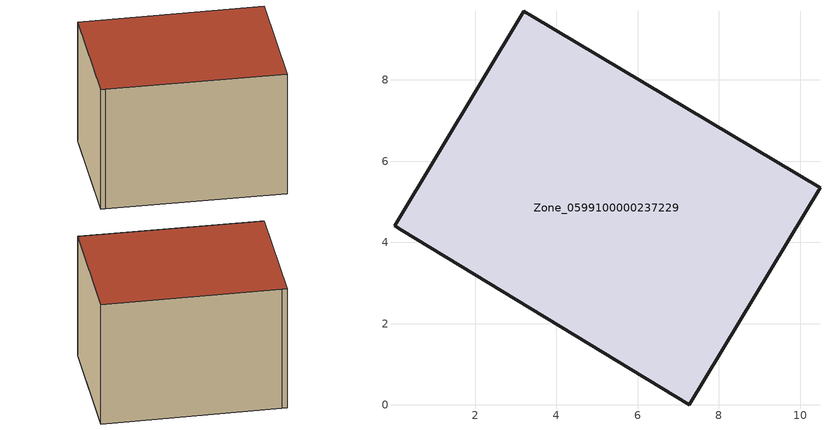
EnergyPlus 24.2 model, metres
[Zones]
Zone_0599100000237229
 floor ground (C_G): 0.01,4.4 3.2,9.69 3.41,9.56 10.49,5.34 7.27,0 0.2,4.3 z0
 wall outside (C_F): 3.2,9.69 0.01,4.4 0.2,4.3 7.27,0 10.49,5.34 3.41,9.56 3.2,9.69 z0:6.16
 roof outside (C_R): 3.41,9.56 3.2,9.69 0.01,4.4 0.2,4.3 7.27,0 10.49,5.34 z6.16
[BUILDING]
Pand.0599100000237229: North Axis=0; Terrain=City; Loads Convergence Tolerance Value=0.04; Temperature Convergence Tolerance Value=0.4; Solar Distribution=FullExterior; Maximum Number of Warmup Days=25; Minimum Number of Warmup Days=1
[Site:Location]
Rotterdam.The.Hague.AP_ZH_NLD Design_Conditions: Latitude=51.96; Longitude=4.45; Time Zone=1; Elevation=-4.5
[SITE:GROUNDTEMPERATURE:BUILDINGSURFACE]
18, 18, 18, 18, 18, 18, 18, 18, 18, 18, 18, 18
[MATERIAL] Thermal Absorptance=0.9; Solar Absorptance=0.7; Visible Absorptance=0.7
Name | Roughness | Thickness | Conductivity | Density | Specific Heat
G.TI.1946-1964 | MediumSmooth | 0.15 | 1 | 540 | 1210
F.TI.1946-1964 | Rough | 0.3 | 0.857143 | 1920 | 840
R.TI.1946-1964 | MediumRough | 0.2 | 0.277778 | 1500 | 1000
[CONSTRUCTION]
C_G: G.TI.1946-1964
C_F: F.TI.1946-1964
C_R: R.TI.1946-1964
[ZONE]
Zone_0599100000237229: Type=1; Multiplier=1; Ceiling Height=Autocalculate; Volume=Autocalculate; Floor Area=autocalculate; Part of Total Floor Area=Yes
[ZONEINFILTRATION:DESIGNFLOWRATE]
Infil_Zone_0599100000237229: Zone or ZoneList or Space or SpaceList=Zone_0599100000237229; Schedule=AlwaysOn; Design Flow Rate Calculation Method=Flow/Area; Flow Rate per Floor Area=0.003; Constant Term Coefficient=1; Temperature Term Coefficient=0; Velocity Term Coefficient=0; Velocity Squared Term Coefficient=0
[HVACTEMPLATE:ZONE:IDEALLOADSAIRSYSTEM]
Zone_0599100000237229: Maximum Heating Supply Air Temperature=50; Minimum Cooling Supply Air Temperature=13; Maximum Heating Supply Air Humidity Ratio=0.0156; Minimum Cooling Supply Air Humidity Ratio=0.0077; Heating Limit=NoLimit; Cooling Limit=NoLimit; Dehumidification Control Type=ConstantSensibleHeatRatio; Cooling Sensible Heat Ratio=0.7; Dehumidification Setpoint=60; Humidification Control Type=None; Humidification Setpoint=30; Outdoor Air Method=None; Outdoor Air Flow Rate per Person=0.00944; Outdoor Air Flow Rate per Zone Floor Area=0; Outdoor Air Flow Rate per Zone=0; Demand Controlled Ventilation Type=None; Outdoor Air Economizer Type=NoEconomizer; Heat Recovery Type=None; Sensible Heat Recovery Effectiveness=0.7; Latent Heat Recovery Effectiveness=0.65
[ZONECONTROL:THERMOSTAT]
ThermostatControl_Zone_0599100000237229: Zone or ZoneList=Zone_0599100000237229; Control Type Schedule=DualSetpointControlType; Control 1=Thermostat_Zone_0599100000237229; Temperature Difference Between Cutout And Setpoint=0
[THERMOSTATSETPOINT:DUALSETPOINT]
Thermostat_Zone_0599100000237229: Heating Setpoint Temperature Schedule=HeatingSetpoint_Zone_0599100000237229; Cooling Setpoint Temperature Schedule=CoolingSetpoint_Zone_0599100000237229
[SCHEDULE:COMPACT]
HeatingSetpoint_Zone_0599100000237229: Through: 12/31, For: AllDays, Until: 24:00, 21
CoolingSetpoint_Zone_0599100000237229: Through: 12/31, For: AllDays, Until: 24:00, 24
DualSetpointControlType: Through: 12/31, For: AllDays, Until: 24:00, 4
AlwaysOn: Through: 12/31, For: AllDays, Until: 24:00, 1
